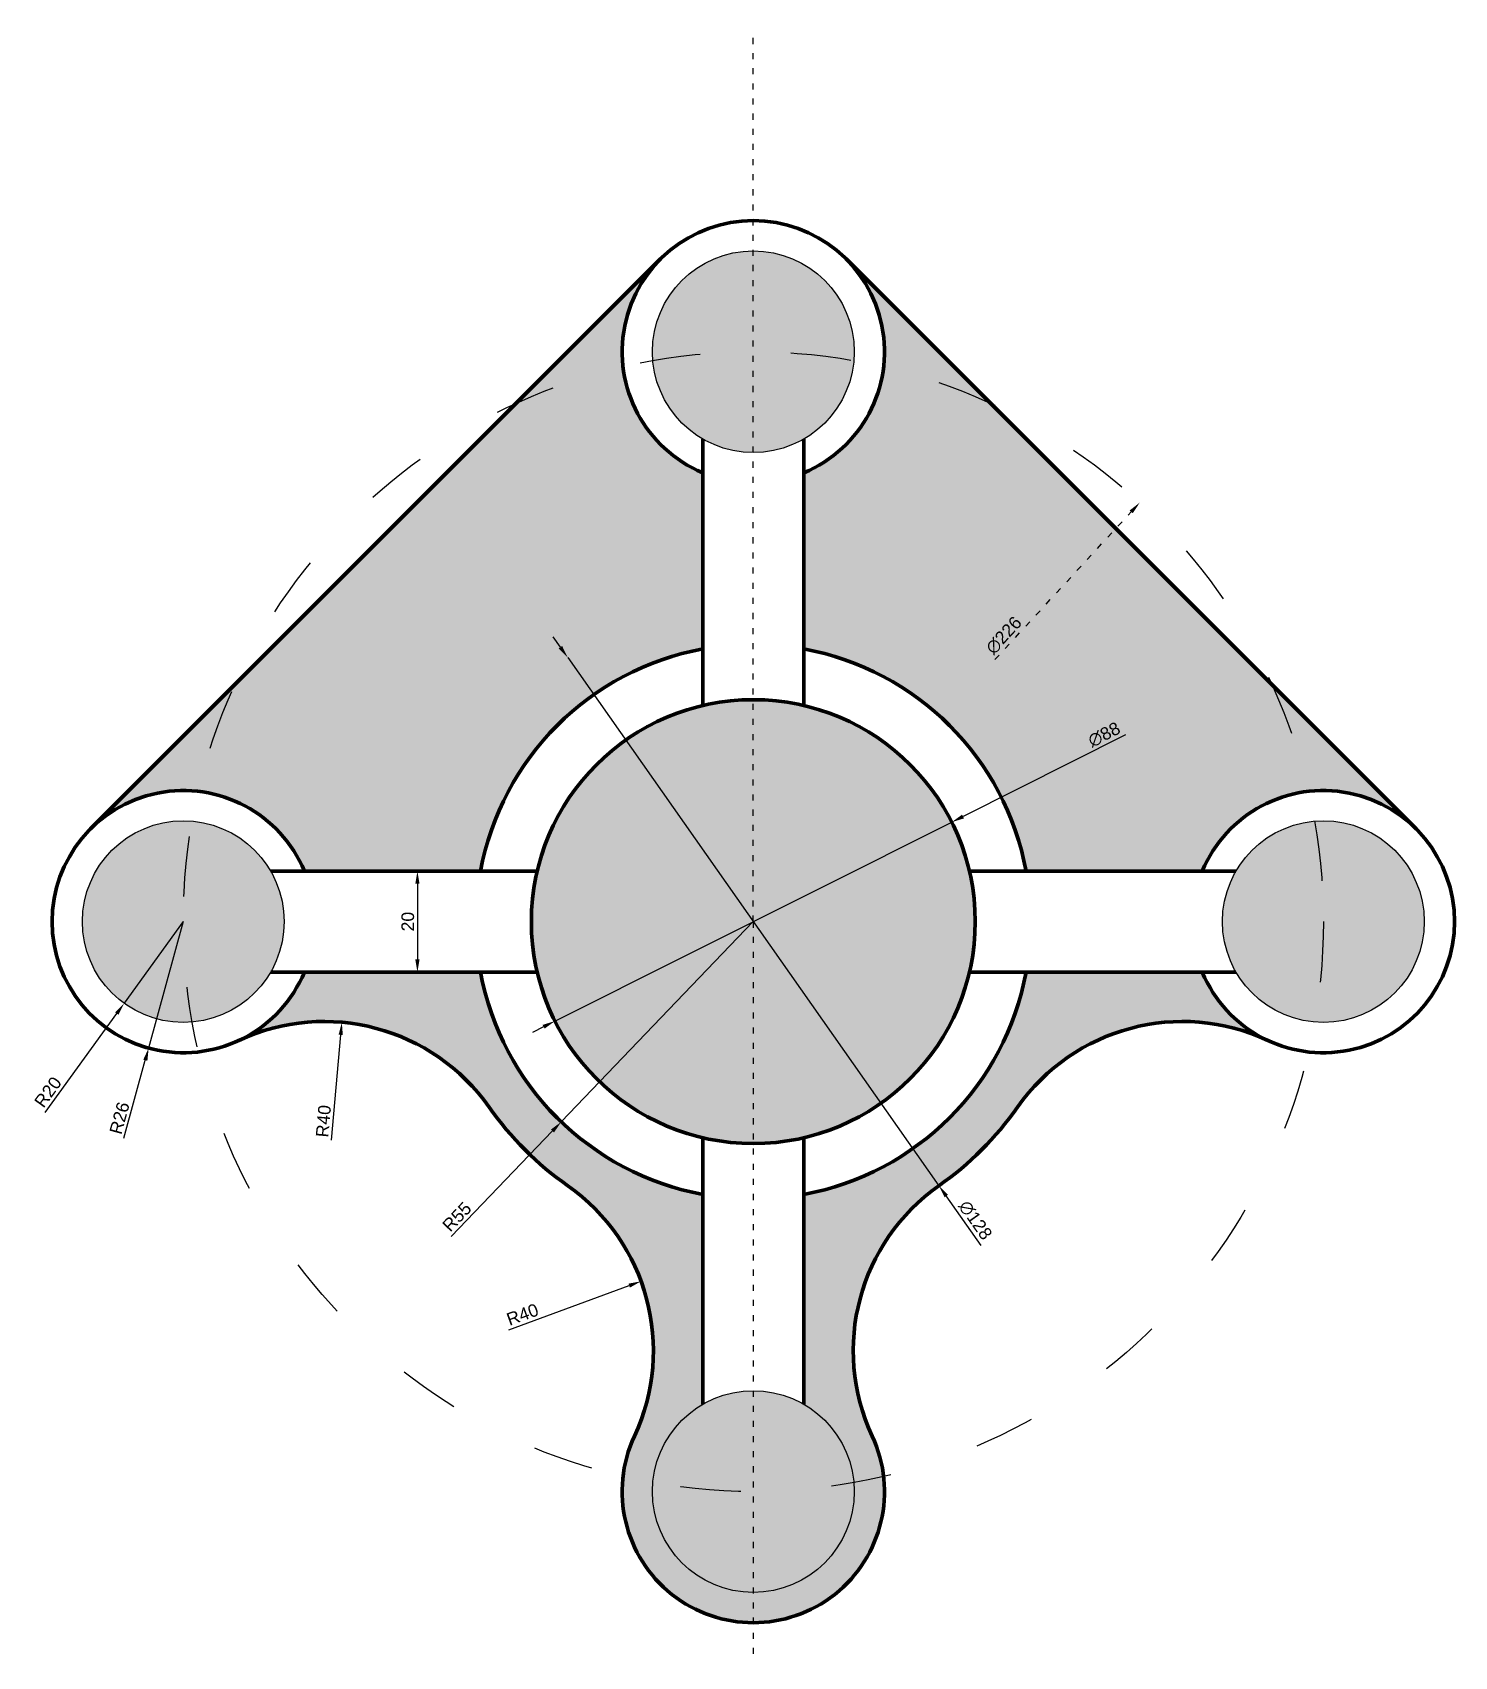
# Model space of a CAD drawing. Header units: millimetres. Extents: x -43 to 239, y -46 to 276.
import ezdxf

# ---------------------------------------------------------------- set-up
doc = ezdxf.new("R2010")
doc.units = ezdxf.units.MM
doc.linetypes.add('ACAD_ISO03W100', pattern=[30, 12, -18])
for name, color, linetype in [('barva', 7, 'Continuous'), ('koty', 3, 'Continuous'), ('obvod', 250, 'Continuous'), ('osy', 5, 'Continuous')]:
    doc.layers.add(name, color=color, linetype=linetype)
doc.styles.get("Standard").update_dxf_attribs({"font": 'arial.ttf'})
doc.dimstyles.new('ISO-25', dxfattribs={"dimtxt": 2.5, "dimasz": 2.5, "dimexe": 1.25, "dimexo": 0.625, "dimtad": 1, "dimtxsty": 'Standard', "dimcen": 2.5, "dimadec": 0, "dimazin": 0, "dimtfac": 1, "dimtmove": 0, "dimatfit": 3, "dimfxl": 1, "dimarcsym": 0})

# ---------------------------------------------------------------- blocks, each defined once
blk = doc.blocks.new('*U3')
blk.add_circle((0, 0), 20)
blk = doc.blocks.new('*U4')
at = {"layer": 'obvod', "color": 0, "linetype": 'ByBlock', "lineweight": -2, "transparency": 16777216}
for p, rotation in [((100, 213), 270.0000000000001), ((213, 100), 180), ((100, -13), 90.00000000000001)]:
    blk.add_blockref('*U3', p, dxfattribs=dict(at, rotation=rotation))
blk.add_blockref('*U3', (-13, 100), dxfattribs=at)
blk = doc.blocks.new('*D5')
at = {"layer": 'Defpoints', "color": 0, "transparency": 16777216}
for p in [(45.92, 110), (33.41, 90), (45.92, 90)]:
    blk.add_point(p, dxfattribs=at)
at = {"layer": 'koty', "color": 0, "lineweight": -2, "transparency": 16777216}
for p, q in [((45.29, 110), (32.16, 110)), ((33.41, 107.5), (33.41, 92.5)), ((45.29, 90), (32.16, 90))]:
    blk.add_line(p, q, dxfattribs=at)
at = {"layer": 'koty', "color": 0, "transparency": 16777216}
for points in [[(32.99, 107.5), (33.83, 107.5), (33.41, 110)], [(32.99, 92.5), (33.83, 92.5), (33.41, 90)]]:
    blk.add_solid(points, dxfattribs=at)
at = {"layer": 'koty', "color": 0, "transparency": 16777216, "insert": (31.51, 100), "char_height": 2.5, "attachment_point": 5, "rotation": 90}
blk.add_mtext('20', dxfattribs=at)
blk = doc.blocks.new('*D6')
at = {"layer": 'Defpoints', "color": 0, "lineweight": 30, "transparency": 16777216}
for p in [(18.43, 80.04), (14.92, 40.19)]:
    blk.add_point(p, dxfattribs=at)
at = {"layer": 'koty', "color": 0, "lineweight": -2, "transparency": 16777216}
blk.add_line((16.37, 56.68), (18.21, 77.55), dxfattribs=at)
at = {"layer": 'koty', "color": 0, "lineweight": 30, "transparency": 16777216}
blk.add_solid([(17.79, 77.59), (18.62, 77.51), (18.43, 80.04)], dxfattribs=at)
at = {"layer": 'koty', "color": 0, "transparency": 16777216, "insert": (14.79, 60.44), "char_height": 2.5, "attachment_point": 5, "rotation": 84.9631}
blk.add_mtext('R40', dxfattribs=at)
blk = doc.blocks.new('*D7')
at = {"layer": 'Defpoints', "color": 0, "lineweight": 30, "transparency": 16777216}
for p in [(77.75, 28.69), (40.19, 14.92)]:
    blk.add_point(p, dxfattribs=at)
at = {"layer": 'koty', "color": 0, "lineweight": -2, "transparency": 16777216}
blk.add_line((51.52, 19.07), (75.4, 27.83), dxfattribs=at)
at = {"layer": 'koty', "color": 0, "lineweight": 30, "transparency": 16777216}
blk.add_solid([(75.26, 28.22), (75.54, 27.44), (77.75, 28.69)], dxfattribs=at)
at = {"layer": 'koty', "color": 0, "transparency": 16777216, "insert": (54.25, 22.1), "char_height": 2.5, "attachment_point": 5, "rotation": 20.145}
blk.add_mtext('R40', dxfattribs=at)
blk = doc.blocks.new('*D8')
at = {"layer": 'Defpoints', "color": 0, "lineweight": 30, "transparency": 16777216}
for p in [(100, 100), (61.93, 60.3)]:
    blk.add_point(p, dxfattribs=at)
at = {"layer": 'koty', "color": 0, "lineweight": -2, "transparency": 16777216}
for p, q in [((100, 100), (61.93, 60.3)), ((40.1, 37.54), (60.2, 58.5))]:
    blk.add_line(p, q, dxfattribs=at)
at = {"layer": 'koty', "color": 0, "lineweight": 30, "transparency": 16777216}
blk.add_solid([(59.9, 58.79), (60.5, 58.21), (61.93, 60.3)], dxfattribs=at)
at = {"layer": 'koty', "color": 0, "transparency": 16777216, "insert": (41.24, 41.47), "char_height": 2.5, "attachment_point": 5, "rotation": 46.1985}
blk.add_mtext('R55', dxfattribs=at)
blk = doc.blocks.new('*D9')
at = {"layer": 'Defpoints', "color": 0, "lineweight": 30, "transparency": 16777216}
for p in [(-13, 100), (-24.73, 83.8)]:
    blk.add_point(p, dxfattribs=at)
at = {"layer": 'koty', "color": 0, "lineweight": -2, "transparency": 16777216}
for p, q in [((-13, 100), (-24.73, 83.8)), ((-40.4, 62.16), (-26.19, 81.78))]:
    blk.add_line(p, q, dxfattribs=at)
at = {"layer": 'koty', "color": 0, "lineweight": 30, "transparency": 16777216}
blk.add_solid([(-26.53, 82.02), (-25.86, 81.53), (-24.73, 83.8)], dxfattribs=at)
at = {"layer": 'koty', "color": 0, "transparency": 16777216, "insert": (-39.82, 66.2), "char_height": 2.5, "attachment_point": 5, "rotation": 54.0953}
blk.add_mtext('R20', dxfattribs=at)
blk = doc.blocks.new('*D10')
at = {"layer": 'Defpoints', "color": 0, "lineweight": 30, "transparency": 16777216}
for p in [(-13, 100), (-19.87, 74.92)]:
    blk.add_point(p, dxfattribs=at)
at = {"layer": 'koty', "color": 0, "lineweight": -2, "transparency": 16777216}
for p, q in [((-13, 100), (-19.87, 74.92)), ((-24.76, 57.06), (-20.53, 72.51))]:
    blk.add_line(p, q, dxfattribs=at)
at = {"layer": 'koty', "color": 0, "lineweight": 30, "transparency": 16777216}
blk.add_solid([(-20.93, 72.62), (-20.12, 72.4), (-19.87, 74.92)], dxfattribs=at)
at = {"layer": 'koty', "color": 0, "transparency": 16777216, "insert": (-25.64, 61.05), "char_height": 2.5, "attachment_point": 5, "rotation": 74.6875}
blk.add_mtext('R26', dxfattribs=at)
blk = doc.blocks.new('*D11')
at = {"layer": 'Defpoints', "color": 0, "lineweight": 30, "transparency": 16777216}
for p in [(139.33, 119.72), (60.67, 80.28)]:
    blk.add_point(p, dxfattribs=at)
at = {"layer": 'koty', "color": 0, "lineweight": -2, "transparency": 16777216}
for p, q in [((173.81, 137.01), (141.57, 120.84)), ((60.67, 80.28), (139.33, 119.72)), ((58.43, 79.16), (56.2, 78.04))]:
    blk.add_line(p, q, dxfattribs=at)
at = {"layer": 'koty', "color": 0, "lineweight": 30, "transparency": 16777216}
for points in [[(141.38, 121.21), (141.76, 120.47), (139.33, 119.72)], [(58.24, 79.53), (58.62, 78.79), (60.67, 80.28)]]:
    blk.add_solid(points, dxfattribs=at)
at = {"layer": 'koty', "color": 0, "transparency": 16777216, "insert": (169.55, 137.08), "char_height": 2.5, "attachment_point": 5, "rotation": 26.6272}
blk.add_mtext('∅88', dxfattribs=at)
blk = doc.blocks.new('*D12')
at = {"layer": 'Defpoints', "color": 0, "lineweight": 30, "transparency": 16777216}
for p in [(63.2, 152.36), (136.8, 47.64)]:
    blk.add_point(p, dxfattribs=at)
at = {"layer": 'koty', "color": 0, "lineweight": -2, "transparency": 16777216}
for p, q in [((61.76, 154.4), (60.32, 156.45)), ((63.2, 152.36), (136.8, 47.64)), ((145.14, 35.78), (138.24, 45.6))]:
    blk.add_line(p, q, dxfattribs=at)
at = {"layer": 'koty', "color": 0, "lineweight": 30, "transparency": 16777216}
for points in [[(62.1, 154.64), (61.42, 154.17), (63.2, 152.36)], [(138.58, 45.83), (137.9, 45.36), (136.8, 47.64)]]:
    blk.add_solid(points, dxfattribs=at)
at = {"layer": 'koty', "color": 0, "transparency": 16777216, "insert": (144.02, 40.8), "char_height": 2.5, "attachment_point": 5, "rotation": 305.1034}
blk.add_mtext('∅128', dxfattribs=at)
blk = doc.blocks.new('*D13')
at = {"layer": 'Defpoints', "color": 0, "linetype": 'ACAD_ISO03W100', "ltscale": 0.1, "transparency": 16777216}
for p in [(176.6, 183.08), (23.4, 16.92)]:
    blk.add_point(p, dxfattribs=at)
at = {"layer": 'koty', "color": 0, "linetype": 'ACAD_ISO03W100', "lineweight": -2, "ltscale": 0.1, "transparency": 16777216}
blk.add_line((147.89, 151.94), (174.9, 181.24), dxfattribs=at)
at = {"layer": 'koty', "color": 0, "linetype": 'ACAD_ISO03W100', "ltscale": 0.1, "transparency": 16777216}
blk.add_solid([(174.6, 181.52), (175.21, 180.96), (176.6, 183.08)], dxfattribs=at)
at = {"layer": 'koty', "color": 0, "linetype": 'ACAD_ISO03W100', "ltscale": 0.1, "transparency": 16777216, "insert": (149.66, 156.76), "char_height": 2.5, "attachment_point": 5, "rotation": 47.3225}
blk.add_mtext('∅226', dxfattribs=at)

msp = doc.modelspace()

# ---------------------------------------------------------------- hatches: boundary and pattern name
at = {"layer": 'barva', "linetype": 'ACAD_ISO03W100', "ltscale": 0.1}
h = msp.add_hatch(color=256, dxfattribs=at)
h.set_gradient(color1=(255, 255, 0), color2=(205, 105, 40), tint=1, name='INVSPHERICAL')
h.paths.add_polyline_path([(-11.23, 119.922, 0.0443348), (-13, 100, 0.0443348), (-11.23, 80.078, 0.3884917), (7, 100, 0.3884917)])
h.paths.add_polyline_path([(-11.23, 119.922, 0.440412), (-33, 100, 0.440412), (-11.23, 80.078, -0.0443348), (-13, 100, -0.0443348)])
h.paths.add_polyline_path([(100, 213, 0.0443348), (80.078, 211.23, 0.3884917), (100, 193)])
h.paths.add_polyline_path([(100, 233, 0.4142136), (80, 213, 0.0221565), (80.078, 211.23, -0.0443348), (100, 213)])
h.paths.add_polyline_path([(100, 233), (100, 213, -0.0443348), (119.922, 211.23, 0.0221565), (120, 213, 0.4142136)])
h.paths.add_polyline_path([(119.922, 211.23, 0.0443348), (100, 213), (100, 193, 0.3884917)])
h.paths.add_polyline_path([(211.23, 119.922, 0.3884917), (193, 100, 0.3884917), (211.23, 80.078, 0.0443348), (213, 100, 0.0443348)])
h.paths.add_polyline_path([(233, 100, 0.440412), (211.23, 119.922, -0.0443348), (213, 100, -0.0443348), (211.23, 80.078, 0.440412)])
h.paths.add_polyline_path([(100, 7), (100, -13, 0.0443348), (119.922, -11.23, 0.3884917)])
h.paths.add_polyline_path([(100, 7, 0.3884917), (80.078, -11.23, 0.0443348), (100, -13)])
h.paths.add_polyline_path([(100, -13, -0.0443348), (80.078, -11.23, 0.0221565), (80, -13, 0.4142136), (100, -33)], flags=17)
h.paths.add_polyline_path([(120, -13, 0.0221565), (119.922, -11.23, -0.0443348), (100, -13), (100, -33, 0.4142136)], flags=17)
h.paths.add_polyline_path([(-2.755, 147.014), (-31.385, 118.385, -0.2290589), (-10.009, 125.827, -0.0496666)])
h.paths.add_polyline_path([(202.755, 147.014, -0.0496666), (210.009, 125.827, -0.2290589), (231.385, 118.385)])
h.paths.add_polyline_path([(202.003, 76.44, -0.1869552), (189, 90), (154.083, 90, -0.3107409), (110, 45.917), (110, 4.321, -0.2443421), (119.922, -11.23, 0.0133448), (125.827, -10.009, 0.0805282), (123.56, -2.003, -0.363569), (136.803, 47.641, 0.0865799), (152.359, 63.197, -0.363569)])
h.paths.add_polyline_path([(90, 45.917, -0.3107409), (45.917, 90), (11, 90, -0.1869552), (-2.003, 76.44, -0.363569), (47.641, 63.197, 0.0865799), (63.197, 47.641, -0.363569), (76.44, -2.003, 0.0805282), (74.173, -10.009, 0.0133448), (80.078, -11.23, -0.2443421), (90, 4.321)])
h.paths.add_polyline_path([(80, -13, -0.0221565), (80.078, -11.23, -0.0133448), (74.173, -10.009, 0.4484017), (100, -39), (100, -33, -0.4142136)])
h.paths.add_polyline_path([(125.827, -10.009, -0.0133448), (119.922, -11.23, -0.0221565), (120, -13, -0.4142136), (100, -33), (100, -39, 0.4484017)])
h.paths.add_polyline_path([(90, 189, -0.271572), (74.173, 210.009, 0.0496666), (52.986, 202.755), (-2.755, 147.014, 0.0496666), (-10.009, 125.827, -0.271572), (11, 110), (45.917, 110, -0.3107409), (90, 154.083)])
h.paths.add_polyline_path([(147.014, 202.755, 0.0496666), (125.827, 210.009, -0.271572), (110, 189), (110, 154.083, -0.3107409), (154.083, 110), (189, 110, -0.271572), (210.009, 125.827, 0.0496666), (202.755, 147.014)])
h.paths.add_polyline_path([(118.385, 231.385, -0.2290589), (125.827, 210.009, -0.0496666), (147.014, 202.755)])
h.paths.add_polyline_path([(81.615, 231.385), (52.986, 202.755, -0.0496666), (74.173, 210.009, -0.2290589)])
h = msp.add_hatch(color=256, dxfattribs=at)
h.set_gradient(color1=(255, 255, 0), color2=(255, 255, 0), tint=1, name='INVSPHERICAL')
edge = h.paths.add_edge_path()
edge.add_arc((100, 100), 44, 90, 180)
edge.add_arc((100, 100), 44, 180, 270)
edge.add_line((100, 56), (100, 100))
edge.add_line((100, 100), (100, 144))
edge = h.paths.add_edge_path()
edge.add_line((100, 144), (100, 100))
edge.add_line((100, 100), (100, 56))
edge.add_arc((100, 100), 44, 270, 360)
edge.add_arc((100, 100), 44, 0, 90)
h.paths.add_polyline_path([(115.551, 80.075), (123.538, 74.165)], flags=16)
at = {"layer": 'osy', "linetype": 'ACAD_ISO03W100', "ltscale": 0.1}
h = msp.add_hatch(color=256, dxfattribs=at)
h.set_gradient(color1=(205, 105, 40), color2=(255, 255, 0), tint=1, name='INVSPHERICAL')
h.paths.add_polyline_path([(100, 7), (100, -13, 0.0443348), (119.922, -11.23, 0.3884917)])
h.paths.add_polyline_path([(100, 7, 0.3884917), (80.078, -11.23, 0.0443348), (100, -13)])
h.paths.add_polyline_path([(100, -13, -0.0443348), (80.078, -11.23, 0.0221565), (80, -13, 0.4142136), (100, -33)])
h.paths.add_polyline_path([(120, -13, 0.0221565), (119.922, -11.23, -0.0443348), (100, -13), (100, -33, 0.4142136)])

# ---------------------------------------------------------------- linework, layer by layer
at = {"layer": 'koty', "linetype": 'ACAD_ISO03W100'}
msp.add_circle((100, 100), 113, dxfattribs=at)
at = {"layer": 'obvod', "lineweight": 200}
for p, q in [((-31.385, 118.385), (81.615, 231.385)), ((118.385, 231.385), (231.385, 118.385)), ((90, 142.849), (90, 195.679)), ((110, 142.849), (110, 195.679)), ((57.151, 110), (4.321, 110)), ((142.849, 110), (195.679, 110)), ((57.151, 90), (4.321, 90)), ((142.849, 90), (195.679, 90)), ((90, 57.151), (90, 4.321)), ((110, 57.151), (110, 4.321))]:
    msp.add_line(p, q, dxfattribs=at)
msp.add_circle((100, 100), 44, dxfattribs=at)
for centre, radius, start, end in [((100, 213), 26, 292.61986, 247.38014), ((100, 100), 55, 100.47568, 169.52432), ((100, 100), 55, 10.47568, 79.52432), ((-13, 100), 26, 22.61986, 337.38014), ((213, 100), 26, 202.61986, 157.38014), ((100, 100), 55, 190.47568, 259.52432), ((100, 100), 55, 280.47568, 349.52432), ((14.916, 40.194), 40, 35.10335, 115.02215), ((185.084, 40.194), 40, 64.97785, 144.89665), ((100, 100), 64, 215.10335, 234.89665), ((100, 100), 64, 305.10335, 324.89665), ((40.194, 14.916), 40, 334.97785, 54.89665), ((159.806, 14.916), 40, 125.10335, 205.02215), ((100, -13), 26, 154.97785, 25.02215)]:
    msp.add_arc(centre, radius, start, end, dxfattribs=at)
at = {"layer": 'osy', "linetype": 'ACAD_ISO03W100', "ltscale": 0.1}
for q in [(100, 276.293), (100, -45.709)]:
    msp.add_line((100, 100), q, dxfattribs=at)

# ---------------------------------------------------------------- block references
at = {"layer": 'obvod', "lineweight": 200}
msp.add_blockref('*U4', (0, 0), dxfattribs=at)

# ---------------------------------------------------------------- dimensions: what is measured, and where the dimension line sits
at = {"layer": 'koty', "linetype": 'ACAD_ISO03W100', "ltscale": 0.1}
dim = msp.add_diameter_dim_2p(p1=(23.401, 16.925), p2=(176.599, 183.075), dimstyle='ISO-25', dxfattribs=at)
dim.commit()
dim.dimension.update_dxf_attribs({"geometry": '*D13', "text_midpoint": (151.105, 155.426), "dimtype": 163})
at = {"layer": 'koty'}
dim = msp.add_diameter_dim_2p(p1=(63.197, 152.359), p2=(136.803, 47.641), dimstyle='ISO-25', dxfattribs=at)
dim.commit()
dim.dimension.update_dxf_attribs({"geometry": '*D12', "text_midpoint": (144.023, 40.798)})
dim = msp.add_diameter_dim_2p(p1=(60.667, 80.28), p2=(139.333, 119.72), dimstyle='ISO-25', dxfattribs=at)
dim.commit()
dim.dimension.update_dxf_attribs({"geometry": '*D11', "text_midpoint": (170.436, 135.314), "dimtype": 163})
dim = msp.add_linear_dim(base=(33.409, 90), p1=(45.917, 110), p2=(45.917, 90), angle=90, dimstyle='ISO-25', dxfattribs=at)
dim.commit()
dim.dimension.update_dxf_attribs({"geometry": '*D5', "text_midpoint": (31.508, 100)})
for center, mpoint, picture, middle in [((-13, 100), (-24.729, 83.8), '*D9', (-38.282, 65.08)), ((-13, 100), (-19.866, 74.923), '*D10', (-23.803, 60.546)), ((100, 100), (61.931, 60.304), '*D8', (42.606, 40.153)), ((14.916, 40.194), (18.428, 80.04), '*D6', (16.686, 60.273)), ((40.194, 14.916), (77.747, 28.692), '*D7', (54.905, 20.312))]:
    dim = msp.add_radius_dim(center=center, mpoint=mpoint, dimstyle='ISO-25', dxfattribs=at)
    dim.commit()
    dim.dimension.update_dxf_attribs({"geometry": picture, "text_midpoint": middle, "dimtype": 164})

doc.saveas('drawing.dxf')
